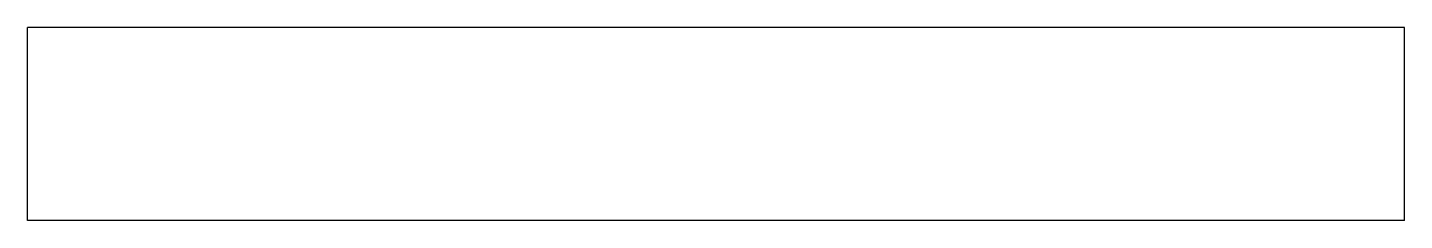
# Model space of a CAD drawing. Header units: millimetres. Extents: x -107 to 0, y 0 to 15.
import ezdxf

# ---------------------------------------------------------------- set-up
doc = ezdxf.new("R2010")
doc.units = ezdxf.units.MM

msp = doc.modelspace()

# ---------------------------------------------------------------- linework, layer by layer
at = {"color": 7, "linetype": 'Continuous'}
for p, q in [((0, 15), (-107, 15)), ((-107, 0), (-107, 15)), ((0, 0), (0, 15)), ((0, 0), (-107, 0))]:
    msp.add_line(p, q, dxfattribs=at)

doc.saveas('drawing.dxf')
